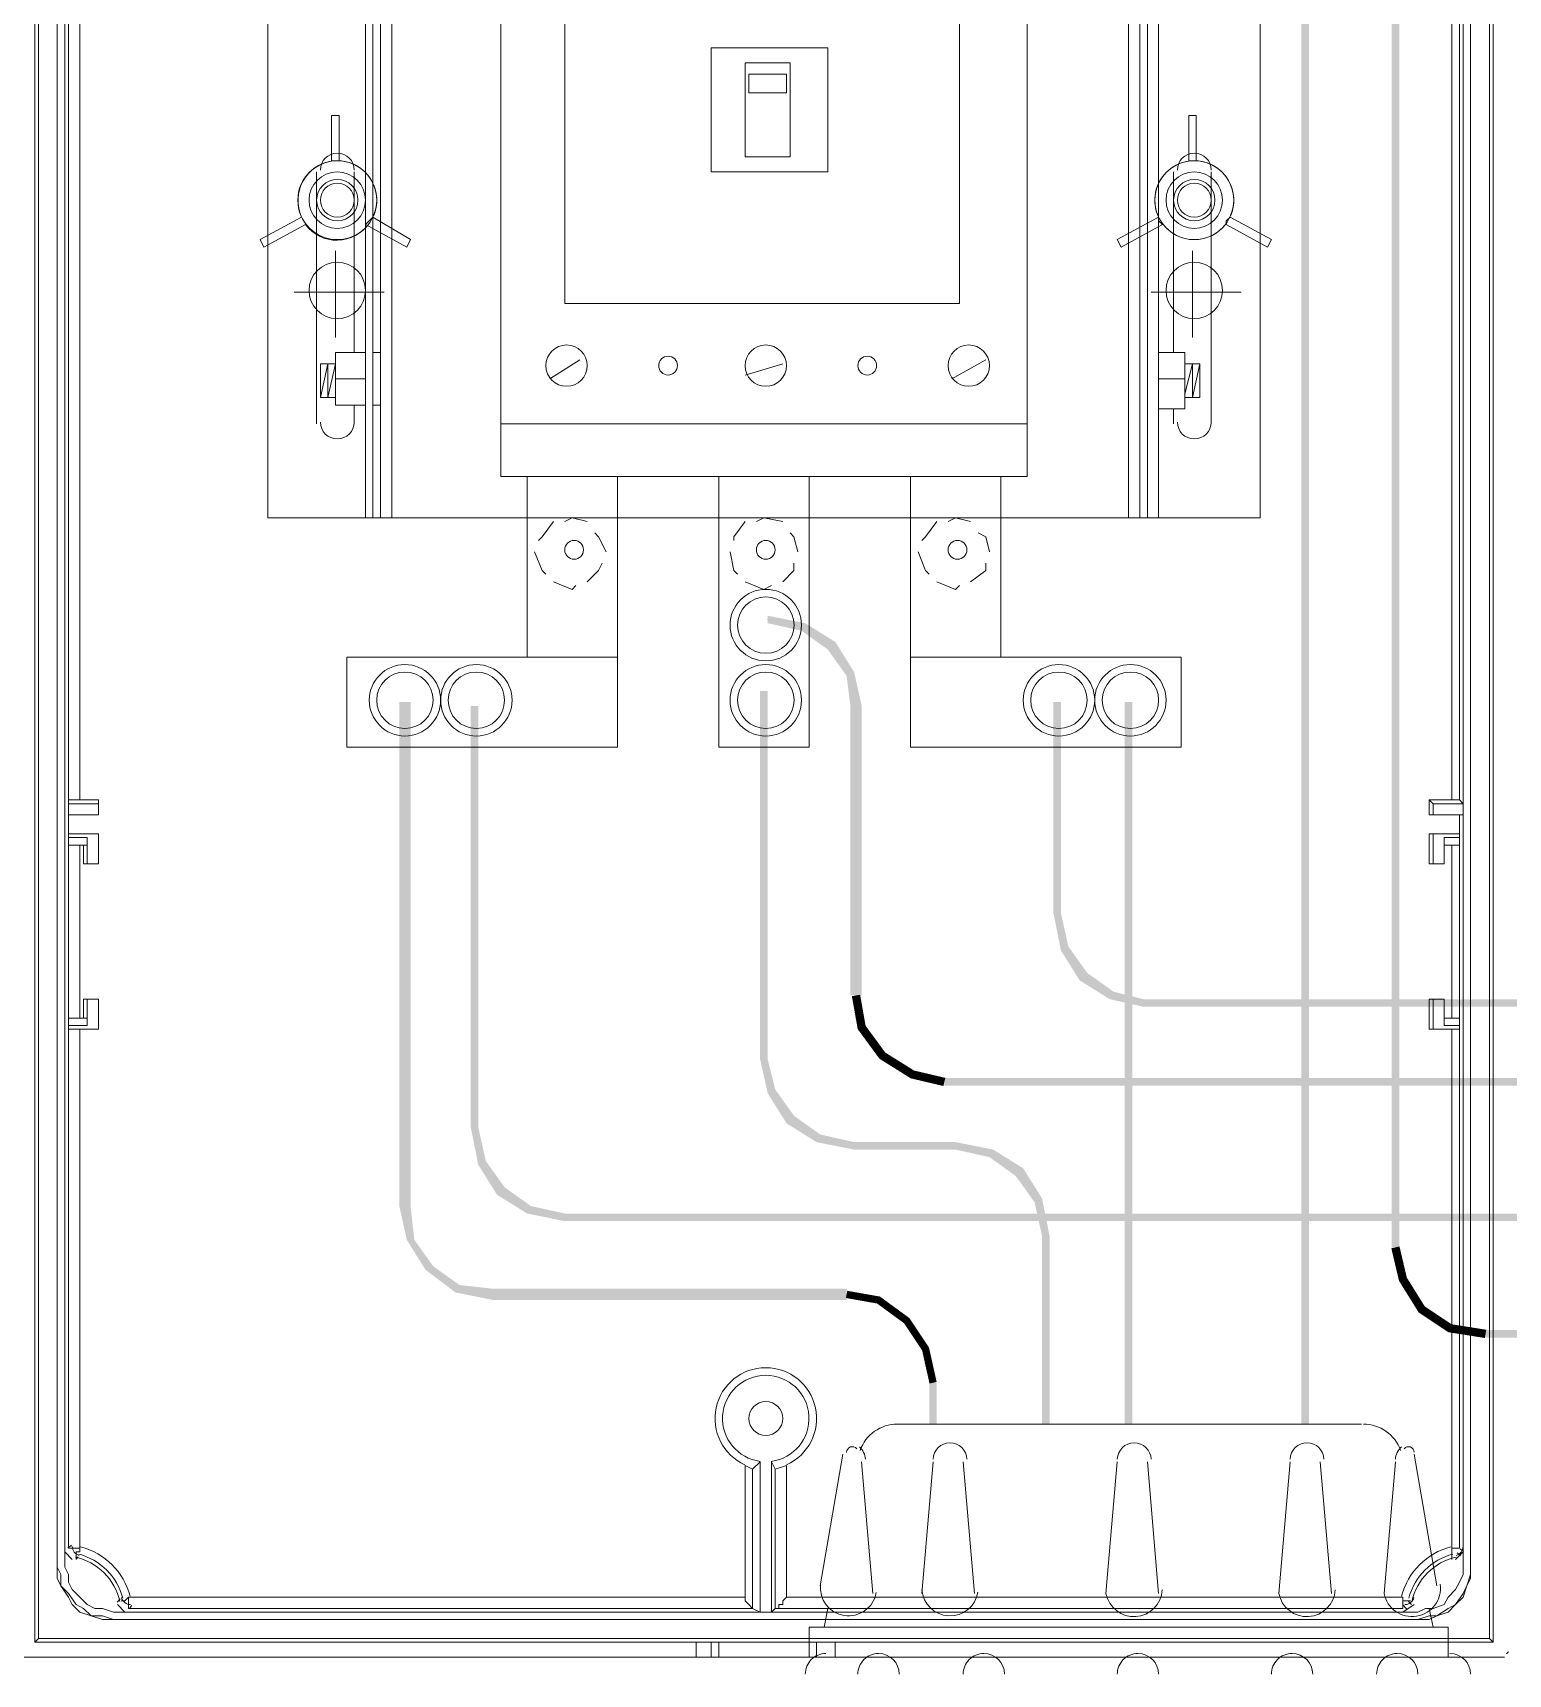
# Model space of a CAD drawing. Header units: millimetres. Extents: x -305 to 1353, y -289 to 1176.
# Drawn here: x 131.88 to 157.66, y 132.35 to 161.01 of the extents above; entities that cross this region are included whole.
import ezdxf

# ---------------------------------------------------------------- set-up
doc = ezdxf.new("R2010")
doc.units = ezdxf.units.MM
doc.header["$MEASUREMENT"] = 0
doc.layers.add('PDF3_0', color=7, linetype='Continuous')

msp = doc.modelspace()

# ---------------------------------------------------------------- linework, layer by layer
at = {"layer": 'PDF3_0', "lineweight": 5}
for points in [[(132.44, 180.189), (132.44, 183.012), (132.506, 182.947), (132.506, 147.619), (132.506, 147.553), (132.506, 147.356), (132.506, 147.028), (132.506, 146.962), (132.506, 146.897), (132.506, 146.831), (132.506, 143.81), (132.506, 143.745), (132.506, 143.679), (132.506, 143.613), (132.506, 134.551), (132.703, 134.551), (132.703, 143.613)], [(156.67, 147.619), (156.67, 182.947), (132.703, 182.947), (132.703, 147.619)], [(156.67, 143.613), (156.67, 134.551), (156.802, 134.551), (156.802, 143.613), (156.802, 143.679), (156.802, 143.745), (156.802, 143.81), (156.736, 143.81), (156.67, 143.81), (156.539, 143.81), (156.802, 143.81), (156.802, 146.831), (156.802, 146.897), (156.802, 146.962), (156.802, 147.028), (156.802, 147.356), (156.867, 147.356), (156.867, 147.553), (156.802, 147.619), (156.802, 182.947), (156.867, 183.012), (156.867, 180.189)], [(131.98, 182.684), (131.98, 132.976)], [(157.327, 182.684), (157.327, 132.976)], [(131.915, 182.553), (131.915, 132.91)], [(157.393, 182.553), (157.393, 132.91)], [(156.999, 180.32), (156.867, 180.189), (156.867, 134.223), (156.867, 134.092), (156.802, 133.96), (156.736, 133.829), (156.605, 133.698), (156.539, 133.566), (156.342, 133.501), (156.211, 133.501), (156.079, 133.435), (133.294, 133.435), (133.097, 133.501), (132.965, 133.501), (132.834, 133.566), (132.703, 133.698), (132.571, 133.829), (132.506, 133.96), (132.506, 134.092), (132.44, 134.223), (132.44, 180.189), (132.309, 180.32), (132.309, 134.223), (132.309, 180.32)], [(137.693, 168.041), (137.693, 152.544)], [(137.824, 168.041), (137.824, 152.544)], [(137.956, 168.041), (137.956, 152.544)], [(138.153, 168.041), (138.153, 152.544)], [(151.023, 168.041), (151.023, 152.544)], [(151.22, 168.041), (151.22, 152.544)], [(151.352, 152.544), (151.352, 168.041)], [(151.549, 168.041), (151.549, 152.544)], [(136.839, 154.185), (136.839, 158.585)], [(137.496, 158.585), (137.496, 155.433)], [(151.811, 155.433), (151.811, 158.585)], [(152.468, 158.585), (152.468, 154.185)], [(137.168, 157.206), (137.168, 155.696)], [(152.14, 157.206), (152.14, 155.696)], [(138.021, 156.484), (136.446, 156.484)], [(152.993, 156.484), (151.417, 156.484)], [(137.693, 155.433), (137.168, 155.433), (137.168, 154.514), (137.693, 154.514)], [(137.956, 155.433), (137.824, 155.433)], [(138.153, 155.433), (138.153, 154.514)], [(151.023, 154.514), (151.023, 155.433)], [(151.549, 154.448), (152.008, 154.448), (152.008, 155.433), (151.549, 155.433)], [(141.436, 155.302), (140.911, 154.973)], [(144.982, 155.236), (144.325, 155.039)], [(148.528, 155.302), (147.937, 154.973)], [(152.271, 155.236), (152.008, 155.236)], [(152.008, 154.711), (152.14, 155.236), (152.14, 154.645), (152.271, 155.236), (152.271, 154.645), (152.008, 154.645)], [(137.168, 154.973), (137.693, 154.973)], [(152.008, 154.973), (151.549, 154.973)], [(136.905, 154.645), (137.168, 154.645)], [(137.496, 154.514), (137.496, 154.185)], [(137.824, 154.514), (137.956, 154.514)], [(151.811, 154.185), (151.811, 154.448)], [(140.057, 154.185), (149.25, 154.185)], [(140.517, 150.114), (140.517, 153.266), (142.093, 153.266), (142.093, 148.538), (140.517, 148.538)], [(148.791, 148.538), (147.215, 148.538), (147.215, 153.266), (148.791, 153.266), (148.791, 150.114)], [(141.567, 152.478), (141.305, 152.544), (141.173, 152.478)], [(144.982, 152.478), (144.654, 152.544), (144.522, 152.478)], [(148.265, 152.478), (148.003, 152.544), (147.871, 152.478)], [(140.976, 152.478), (140.779, 152.215), (140.714, 152.15)], [(141.896, 151.953), (141.764, 152.215), (141.699, 152.281)], [(144.325, 152.478), (144.128, 152.215), (144.128, 152.15)], [(145.245, 151.953), (145.179, 152.215), (145.113, 152.281)], [(147.674, 152.478), (147.477, 152.215), (147.412, 152.15)], [(148.594, 151.953), (148.528, 152.215), (148.397, 152.281)], [(140.648, 151.953), (140.779, 151.624), (140.845, 151.559)], [(141.896, 151.953), (141.896, 151.953)], [(144.063, 151.953), (144.128, 151.624), (144.194, 151.559)], [(145.245, 151.953), (145.245, 151.953)], [(147.346, 151.953), (147.477, 151.624), (147.543, 151.559)], [(148.594, 151.953), (148.594, 151.953)], [(141.567, 151.427), (141.764, 151.624), (141.83, 151.756)], [(144.982, 151.427), (145.179, 151.624), (145.179, 151.756)], [(148.265, 151.427), (148.528, 151.624), (148.528, 151.756)], [(140.976, 151.427), (141.305, 151.296), (141.37, 151.362)], [(144.325, 151.427), (144.654, 151.296), (144.785, 151.362)], [(147.674, 151.427), (148.003, 151.296), (148.068, 151.362)], [(144.719, 150.771), (144.719, 150.771)], [(132.506, 147.553), (133.031, 147.553), (133.031, 147.619), (132.703, 147.619), (132.637, 147.619), (132.571, 147.619), (132.506, 147.619)], [(133.031, 147.619), (133.031, 147.356), (133.031, 147.553)], [(156.802, 147.619), (156.736, 147.619), (156.67, 147.619), (156.276, 147.619), (156.342, 147.553)], [(156.342, 147.356), (156.276, 147.356), (156.276, 147.619)], [(133.031, 147.356), (132.506, 147.356), (133.031, 147.356)], [(156.802, 147.356), (156.276, 147.356)], [(156.867, 147.553), (156.342, 147.553), (156.342, 147.356), (156.867, 147.356)], [(133.031, 147.028), (132.506, 147.028), (133.031, 147.028)], [(132.506, 146.962), (132.834, 146.962)], [(132.834, 146.831), (132.506, 146.831), (132.571, 146.831), (132.637, 146.831), (132.703, 146.831), (132.768, 146.831)], [(132.703, 146.831), (132.703, 143.81)], [(132.834, 146.503), (133.031, 146.503), (133.031, 147.028), (133.031, 146.503), (132.768, 146.503)], [(156.342, 147.028), (156.276, 147.028), (156.802, 147.028), (156.342, 147.028), (156.342, 146.503), (156.539, 146.503), (156.539, 146.962), (156.802, 146.962)], [(156.342, 146.503), (156.276, 146.503), (156.276, 147.028)], [(156.276, 146.503), (156.539, 146.503), (156.539, 146.831), (156.802, 146.831), (156.736, 146.831), (156.67, 146.831), (156.539, 146.831), (156.539, 146.897), (156.539, 146.962)], [(156.67, 143.81), (156.67, 146.831)], [(156.539, 146.503), (156.539, 146.503)], [(132.834, 144.139), (132.834, 143.679), (132.834, 143.745), (132.834, 143.81), (132.768, 143.81), (132.768, 144.139)], [(133.031, 144.139), (133.031, 144.139)], [(156.276, 144.139), (156.539, 144.139), (156.342, 144.139), (156.342, 143.613)], [(156.342, 144.139), (156.276, 144.139), (156.276, 143.613)], [(132.768, 143.81), (132.703, 143.81), (132.637, 143.81), (132.571, 143.81), (132.506, 143.81), (132.834, 143.81)], [(132.834, 143.679), (132.506, 143.679)], [(156.802, 143.679), (156.539, 143.679)], [(156.802, 143.81), (156.802, 143.81)], [(156.802, 143.613), (156.802, 143.613)], [(146.952, 136.718), (155.094, 136.718)], [(145.639, 133.895), (146.033, 136.193)], [(156.408, 133.895), (156.014, 136.193)], [(144.588, 133.435), (144.457, 133.501), (133.556, 133.501), (133.556, 133.698), (144.325, 133.698), (144.325, 133.632), (144.391, 133.566), (144.457, 133.501), (144.457, 135.93), (144.588, 136.062), (144.588, 133.435), (144.785, 133.435), (144.851, 133.501), (155.817, 133.501), (155.817, 133.698), (145.048, 133.698), (144.982, 133.632), (144.982, 133.566), (144.916, 133.566), (144.916, 133.501), (144.851, 133.501), (144.851, 135.93), (144.785, 136.062), (144.785, 133.435)], [(144.325, 133.698), (144.325, 135.996), (144.457, 135.93)], [(144.851, 135.93), (145.048, 135.996), (145.048, 133.698)], [(146.558, 133.763), (146.361, 136.062)], [(147.412, 133.763), (147.609, 136.062)], [(148.331, 133.763), (148.134, 136.062)], [(151.549, 133.763), (151.352, 136.062)], [(154.569, 133.763), (154.372, 136.062)], [(132.571, 134.354), (132.44, 134.486), (132.44, 134.223), (132.506, 134.092), (132.506, 133.96), (132.571, 133.829), (132.703, 133.698), (132.834, 133.566), (132.965, 133.501), (133.097, 133.501), (133.294, 133.435), (133.491, 133.435), (133.359, 133.566)], [(156.736, 134.354), (156.867, 134.486), (156.867, 134.223), (156.867, 134.092), (156.802, 133.96), (156.736, 133.829), (156.605, 133.698), (156.539, 133.566), (156.342, 133.501), (156.211, 133.501), (156.079, 133.435), (155.817, 133.435), (156.014, 133.566)], [(156.67, 134.551), (156.67, 134.486), (156.67, 134.42), (156.67, 134.354)], [(132.309, 134.223), (132.309, 134.223)], [(133.228, 133.304), (133.097, 133.304), (132.9, 133.37), (132.703, 133.435), (132.571, 133.566), (132.506, 133.698), (132.374, 133.895), (132.309, 134.026), (132.309, 134.223), (132.374, 134.092), (132.374, 133.895), (132.506, 133.763), (132.637, 133.566), (132.768, 133.501), (132.9, 133.37), (133.097, 133.37), (133.294, 133.304), (133.228, 133.304), (156.079, 133.304), (133.294, 133.304)], [(156.867, 134.223), (156.867, 134.223)], [(133.556, 133.698), (133.491, 133.632), (133.425, 133.632)], [(155.817, 133.698), (155.817, 133.632), (155.882, 133.632), (155.948, 133.632)], [(144.457, 133.501), (144.457, 133.501)], [(145.704, 133.173), (145.77, 133.501)], [(156.079, 133.435), (156.079, 133.435)], [(156.342, 133.173), (156.276, 133.501)], [(145.573, 132.91), (145.573, 132.647), (145.442, 132.647), (145.442, 133.173), (156.605, 133.173), (156.605, 132.647), (145.704, 132.647)], [(145.442, 132.91), (145.573, 132.91), (145.639, 132.91), (145.704, 132.91), (145.77, 132.91), (145.836, 132.91), (145.901, 132.91), (157.393, 132.91), (157.327, 132.976), (131.98, 132.976), (131.915, 132.91), (143.472, 132.91), (143.537, 132.91), (143.603, 132.91), (143.669, 132.91), (143.734, 132.91), (143.866, 132.91)], [(143.472, 132.91), (143.472, 132.647), (143.734, 132.647)], [(143.734, 132.91), (143.734, 132.647), (143.866, 132.647)], [(145.901, 132.91), (145.901, 132.647), (145.573, 132.647)], [(143.472, 132.647), (131.718, 132.647)], [(157.59, 132.647), (145.901, 132.647)]]:
    msp.add_lwpolyline(points, dxfattribs=at)
for points in [[(156.999, 134.223), (156.999, 134.092), (156.933, 133.895), (156.867, 133.763), (156.736, 133.566), (156.605, 133.501), (156.408, 133.37), (156.276, 133.37), (156.079, 133.304), (156.276, 133.304), (156.408, 133.37), (156.605, 133.435), (156.736, 133.566), (156.867, 133.698), (156.933, 133.895), (156.999, 134.026), (156.999, 134.223), (156.999, 180.32)], [(153.321, 152.544), (135.986, 152.544), (135.986, 168.041), (153.321, 168.041)], [(149.25, 167.187), (149.25, 153.266), (140.057, 153.266), (140.057, 167.187)], [(148.068, 164.167), (148.068, 156.287), (141.173, 156.287), (141.173, 164.167)], [(145.77, 160.752), (145.77, 158.585), (143.734, 158.585), (143.734, 160.752)], [(145.113, 160.489), (145.113, 158.848), (144.325, 158.848), (144.325, 160.489)], [(145.048, 160.292), (145.048, 159.964), (144.391, 159.964), (144.391, 160.292)], [(137.102, 158.782), (137.102, 159.57), (137.233, 159.57), (137.233, 158.782), (137.168, 158.782)], [(152.074, 158.782), (152.074, 159.57), (152.205, 159.57), (152.205, 158.782), (152.14, 158.782)], [(137.824, 157.797), (138.481, 157.403), (138.415, 157.272), (137.693, 157.666), (137.759, 157.731)], [(151.614, 157.666), (150.892, 157.272), (150.826, 157.403), (151.549, 157.797), (151.549, 157.731)], [(152.796, 157.797), (153.518, 157.403), (153.453, 157.272), (152.73, 157.666), (152.73, 157.731)], [(137.168, 155.236), (137.036, 154.645), (137.036, 155.236), (136.905, 154.645), (136.905, 155.236)], [(143.866, 153.266), (145.442, 153.266), (145.442, 148.538), (143.866, 148.538)], [(142.093, 150.114), (142.093, 148.538), (137.365, 148.538), (137.365, 150.114)], [(151.943, 150.114), (151.943, 148.538), (147.215, 148.538), (147.215, 150.114)], [(132.768, 146.503), (132.834, 146.503), (132.834, 146.962), (132.834, 146.897), (132.834, 146.831), (132.768, 146.831)], [(132.768, 144.139), (133.031, 144.139), (132.834, 144.139)], [(133.031, 144.139), (133.031, 143.613)], [(156.539, 144.139), (156.539, 143.81), (156.539, 143.745), (156.539, 143.679)], [(133.031, 143.613), (132.506, 143.613), (132.571, 143.613), (132.637, 143.613), (132.703, 143.613)], [(156.67, 143.613), (156.736, 143.613), (156.802, 143.613), (156.342, 143.613), (156.276, 143.613)], [(145.442, 132.647), (143.866, 132.647), (143.866, 132.91), (143.931, 132.91), (143.997, 132.91), (144.128, 132.91), (144.26, 132.91), (144.391, 132.91), (144.522, 132.91), (144.654, 132.91), (144.785, 132.91), (144.982, 132.91), (145.113, 132.91), (145.179, 132.91), (145.31, 132.91), (145.376, 132.91), (145.442, 132.91)], [(144.851, 132.91), (144.785, 132.91), (144.719, 132.91), (144.654, 132.91), (144.588, 132.91), (144.522, 132.91), (144.588, 132.91), (144.654, 132.91), (144.719, 132.91), (144.785, 132.91)]]:
    msp.add_lwpolyline(points, close=True, dxfattribs=at)
for points in [[(137.127, 158.778, 0.50792), (136.577, 157.797), (135.855, 157.403), (135.92, 157.272), (136.643, 157.666, 0.507864), (137.757, 157.686)], [(151.613, 133.825, -0.888562), (150.629, 133.763), (150.826, 136.062)], [(154.633, 133.825, -0.888562), (153.65, 133.763), (153.847, 136.062)], [(156.47, 133.922, -0.974073), (155.488, 133.763), (155.685, 136.062)], [(132.672, 134.403, 0.006026), (132.637, 134.354), (132.637, 134.42), (132.637, 134.486), (132.703, 134.486), (132.703, 134.551)], [(147.018, 132.352, 0.414174), (146.656, 132.713, 0.414273), (146.295, 132.352)], [(148.856, 132.352, 0.414174), (148.495, 132.713, 0.414273), (148.134, 132.352)], [(151.549, 132.352, 0.414174), (151.187, 132.713, 0.414273), (150.826, 132.352)], [(154.241, 132.352, 0.414174), (153.88, 132.713, 0.414273), (153.518, 132.352)], [(156.079, 132.352, 0.414174), (155.718, 132.713, 0.414273), (155.357, 132.352)]]:
    msp.add_lwpolyline(points, format="xyb", dxfattribs=at)
at = {"layer": 'PDF3_0', "color": 1, "lineweight": 0}
for points, const_width in [([(146.262, 144.204), (146.361, 143.646), (146.722, 143.154), (147.247, 142.825), (147.806, 142.694)], 0.146), ([(147.609, 137.441), (147.477, 138.032), (147.149, 138.524), (146.656, 138.885), (146.098, 138.984)], 0.128)]:
    msp.add_lwpolyline(points, dxfattribs=dict(at, const_width=const_width))
at = {"layer": 'PDF3_0', "color": 5, "lineweight": 0, "const_width": 0.146}
msp.add_lwpolyline([(155.685, 139.805), (155.817, 139.247), (156.145, 138.721), (156.638, 138.393), (157.261, 138.294)], dxfattribs=at)
at = {"layer": 'PDF3_0', "lineweight": 5}
for centre, radius in [((137.201, 158.092), 0.689), ((137.201, 158.092), 0.493), ((152.172, 158.092), 0.689), ((152.172, 158.092), 0.493), ((137.201, 158.093), 0.361), ((137.201, 158.092), 0.296), ((152.172, 158.093), 0.361), ((152.172, 158.092), 0.296), ((137.201, 156.516), 0.493), ((152.172, 156.516), 0.493), ((141.206, 155.203), 0.361), ((142.979, 155.203), 0.164), ((144.686, 155.203), 0.361), ((146.459, 155.203), 0.164), ((148.232, 155.203), 0.361), ((141.338, 151.986), 0.164), ((144.686, 151.986), 0.164), ((148.035, 151.986), 0.164), ((144.686, 150.672), 0.624), ((144.687, 150.672), 0.493), ((138.383, 149.359), 0.624), ((139.63, 149.359), 0.624), ((144.686, 149.359), 0.624), ((149.808, 149.359), 0.624), ((151.056, 149.359), 0.624), ((138.383, 149.359), 0.493), ((139.63, 149.359), 0.493), ((144.687, 149.359), 0.493), ((149.808, 149.359), 0.493), ((151.056, 149.359), 0.493), ((144.687, 136.817), 0.296), ((144.687, 136.817), 0.296)]:
    msp.add_circle(centre, radius, dxfattribs=at)
for centre, radius, start, end in [((137.201, 158.618), 0.296, 0.0046, 179.9873), ((152.172, 158.618), 0.296, 0.0046, 179.9873), ((137.201, 158.092), 0.69, 336.1492, 83.8534), ((152.172, 158.093), 0.689, 96.1459, 203.8537), ((152.172, 158.092), 0.69, 336.1492, 83.8534), ((152.172, 158.092), 0.689, 216.1506, 323.8481), ((137.201, 154.218), 0.296, 180.0046, 359.9954), ((152.172, 154.218), 0.296, 180.0046, 359.9954), ((144.686, 136.817), 0.887, 294.2448, 245.7552), ((144.686, 136.817), 0.755, 277.2529, 262.7495), ((146.985, 136.029), 0.69, 90.0026, 160.4603), ((155.127, 136.029), 0.689, 19.5407, 89.9986), ((146.197, 136.226), 0.0985, 37.5434, 180.2055), ((146.131, 136.095), 0.295, 2.1296, 49.9178), ((147.904, 136.095), 0.296, 2.1287, 177.8628), ((151.122, 136.095), 0.296, 2.1287, 177.8628), ((154.142, 136.095), 0.296, 2.1287, 177.8628), ((155.981, 136.095), 0.295, 130.1035, 177.8774), ((155.915, 136.226), 0.0986, 359.8531, 142.4398), ((134.905, 131.563), 3.843, 127.6215, 128.8239), ((132.735, 134.584), 0.164, 179.9987, 255.2209), ((132.407, 133.402), 1.083, 14.79, 75.2198), ((132.407, 133.402), 1.215, 14.7939, 75.2191), ((156.966, 133.403), 1.215, 104.7833, 165.2167), ((156.966, 133.402), 1.083, 104.7885, 165.2115), ((156.703, 134.584), 0.164, 284.7945, 359.9859), ((154.61, 132.012), 3.27, 47.3994, 48.7496), ((154.671, 131.749), 3.52, 51.1897, 52.4906), ((132.407, 133.402), 1.018, 12.3947, 77.6199), ((156.966, 133.402), 1.018, 102.3895, 167.6105), ((146.131, 133.862), 0.492, 172.9338, 349.9242), ((131.023, 135.758), 3.172, 317.4011, 318.7719), ((133.589, 133.731), 0.164, 194.7945, 269.9859), ((147.904, 133.862), 0.493, 184.2997, 350.792), ((155.85, 133.731), 0.164, 269.9987, 345.2209), ((158.191, 135.613), 3.022, 221.1591, 222.6192), ((130.326, 136.091), 4.152, 321.2227, 322.3254), ((158.815, 135.857), 3.772, 217.6191, 218.8328), ((145.737, 132.352), 0.361, 89.9942, 180.0058), ((156.638, 132.352), 0.361, 0.0091, 90.0013), ((157.623, 132.746), 0.0328, 270.0209, 359.9791)]:
    msp.add_arc(centre, radius, start, end, dxfattribs=at)
at = {"layer": 'PDF3_0', "color": 5, "transparency": 33554559}
for points in [[(155.751, 182.75), (155.62, 182.75), (155.751, 139.805)], [(155.62, 182.75), (155.751, 139.805), (155.62, 139.805)], [(154.044, 136.718), (154.175, 136.718), (154.044, 171.718)], [(154.175, 136.718), (154.044, 171.718), (154.175, 171.718)], [(157.261, 138.36), (157.261, 138.229), (163.762, 138.36)], [(157.261, 138.229), (163.762, 138.36), (163.762, 138.229)]]:
    msp.add_solid(points, dxfattribs=at)
at = {"layer": 'PDF3_0', "color": 1, "transparency": 33554559}
for points in [[(145.376, 150.705), (145.31, 150.574), (144.719, 150.836)], [(145.31, 150.574), (144.719, 150.836), (144.719, 150.705)], [(145.77, 150.245), (145.376, 150.705), (145.31, 150.574)], [(145.901, 150.377), (145.77, 150.245), (145.376, 150.705)], [(146.098, 149.786), (145.901, 150.377), (145.77, 150.245)], [(146.23, 149.851), (146.098, 149.786), (145.901, 150.377)], [(146.164, 149.26), (146.23, 149.851), (146.098, 149.786)], [(146.361, 149.26), (146.164, 149.26), (146.23, 149.851)], [(144.588, 143.088), (144.719, 143.088), (144.588, 149.523)], [(144.719, 143.088), (144.588, 149.523), (144.719, 149.523)], [(138.284, 140.527), (138.481, 140.527), (138.284, 149.326)], [(138.481, 140.527), (138.284, 149.326), (138.481, 149.326)], [(139.663, 149.26), (139.532, 149.26), (139.663, 141.906)], [(139.532, 149.26), (139.663, 141.906), (139.532, 141.906)], [(146.361, 149.26), (146.164, 149.26), (146.361, 144.204)], [(146.164, 149.26), (146.361, 144.204), (146.164, 144.204)], [(149.841, 149.326), (149.71, 149.326), (149.841, 145.649)], [(149.71, 149.326), (149.841, 145.649), (149.71, 145.649)], [(150.958, 136.718), (151.089, 136.718), (150.958, 149.326)], [(151.089, 136.718), (150.958, 149.326), (151.089, 149.326)], [(149.71, 145.649), (149.841, 145.649), (149.841, 144.992)], [(149.841, 145.649), (149.841, 144.992), (149.973, 145.058)], [(149.841, 144.992), (149.973, 145.058), (150.17, 144.467)], [(149.973, 145.058), (150.17, 144.467), (150.301, 144.598)], [(150.17, 144.467), (150.301, 144.598), (150.695, 144.139)], [(150.301, 144.598), (150.695, 144.139), (150.761, 144.27)], [(150.695, 144.139), (150.761, 144.27), (151.286, 144.007)], [(150.761, 144.27), (151.286, 144.007), (151.286, 144.139)], [(151.286, 144.139), (151.286, 144.007), (162.843, 144.139)], [(151.286, 144.007), (162.843, 144.139), (162.843, 144.007)], [(144.588, 143.088), (144.719, 143.088), (144.719, 142.497)], [(144.719, 143.088), (144.719, 142.497), (144.851, 142.563)], [(147.806, 142.76), (147.806, 142.628), (161.661, 142.76)], [(147.806, 142.628), (161.661, 142.76), (161.661, 142.628)], [(144.719, 142.497), (144.851, 142.563), (145.048, 141.972)], [(144.851, 142.563), (145.048, 141.972), (145.179, 142.103)], [(139.532, 141.906), (139.663, 141.906), (139.663, 141.249)], [(139.663, 141.906), (139.663, 141.249), (139.794, 141.315)], [(145.048, 141.972), (145.179, 142.103), (145.573, 141.643)], [(145.179, 142.103), (145.573, 141.643), (145.639, 141.775)], [(145.573, 141.643), (145.639, 141.775), (146.23, 141.512)], [(145.639, 141.775), (146.23, 141.512), (146.23, 141.643)], [(148.003, 141.512), (148.003, 141.643), (146.23, 141.512)], [(148.003, 141.643), (146.23, 141.512), (146.23, 141.643)], [(148.659, 141.512), (148.594, 141.381), (148.003, 141.643)], [(148.594, 141.381), (148.003, 141.643), (148.003, 141.512)], [(139.663, 141.249), (139.794, 141.315), (139.991, 140.724)], [(139.794, 141.315), (139.991, 140.724), (140.123, 140.855)], [(149.053, 141.052), (148.659, 141.512), (148.594, 141.381)], [(149.185, 141.184), (149.053, 141.052), (148.659, 141.512)], [(149.382, 140.593), (149.185, 141.184), (149.053, 141.052)], [(149.513, 140.658), (149.382, 140.593), (149.185, 141.184)], [(139.991, 140.724), (140.123, 140.855), (140.517, 140.396)], [(140.123, 140.855), (140.517, 140.396), (140.582, 140.527)], [(138.284, 140.527), (138.481, 140.527), (138.415, 139.936)], [(138.481, 140.527), (138.415, 139.936), (138.547, 139.936)], [(140.517, 140.396), (140.582, 140.527), (141.173, 140.264)], [(140.582, 140.527), (141.173, 140.264), (141.173, 140.396)], [(149.513, 140.002), (149.513, 140.658), (149.382, 140.593)], [(149.644, 140.002), (149.513, 140.002), (149.513, 140.658)], [(141.173, 140.396), (141.173, 140.264), (160.151, 140.396)], [(141.173, 140.264), (160.151, 140.396), (160.151, 140.264)], [(138.415, 139.936), (138.547, 139.936), (138.744, 139.411)], [(138.547, 139.936), (138.744, 139.411), (138.875, 139.476)], [(149.513, 136.718), (149.644, 136.718), (149.513, 140.002)], [(149.644, 136.718), (149.513, 140.002), (149.644, 140.002)], [(138.744, 139.411), (138.875, 139.476), (139.269, 139.017)], [(138.875, 139.476), (139.269, 139.017), (139.335, 139.148)], [(139.269, 139.017), (139.335, 139.148), (139.926, 138.885)], [(139.335, 139.148), (139.926, 138.885), (139.926, 139.082)], [(146.098, 138.885), (146.098, 139.082), (139.926, 138.885)], [(146.098, 139.082), (139.926, 138.885), (139.926, 139.082)], [(147.543, 136.718), (147.674, 136.718), (147.543, 137.441)], [(147.674, 136.718), (147.543, 137.441), (147.674, 137.441)]]:
    msp.add_solid(points, dxfattribs=at)

doc.saveas('drawing.dxf')
